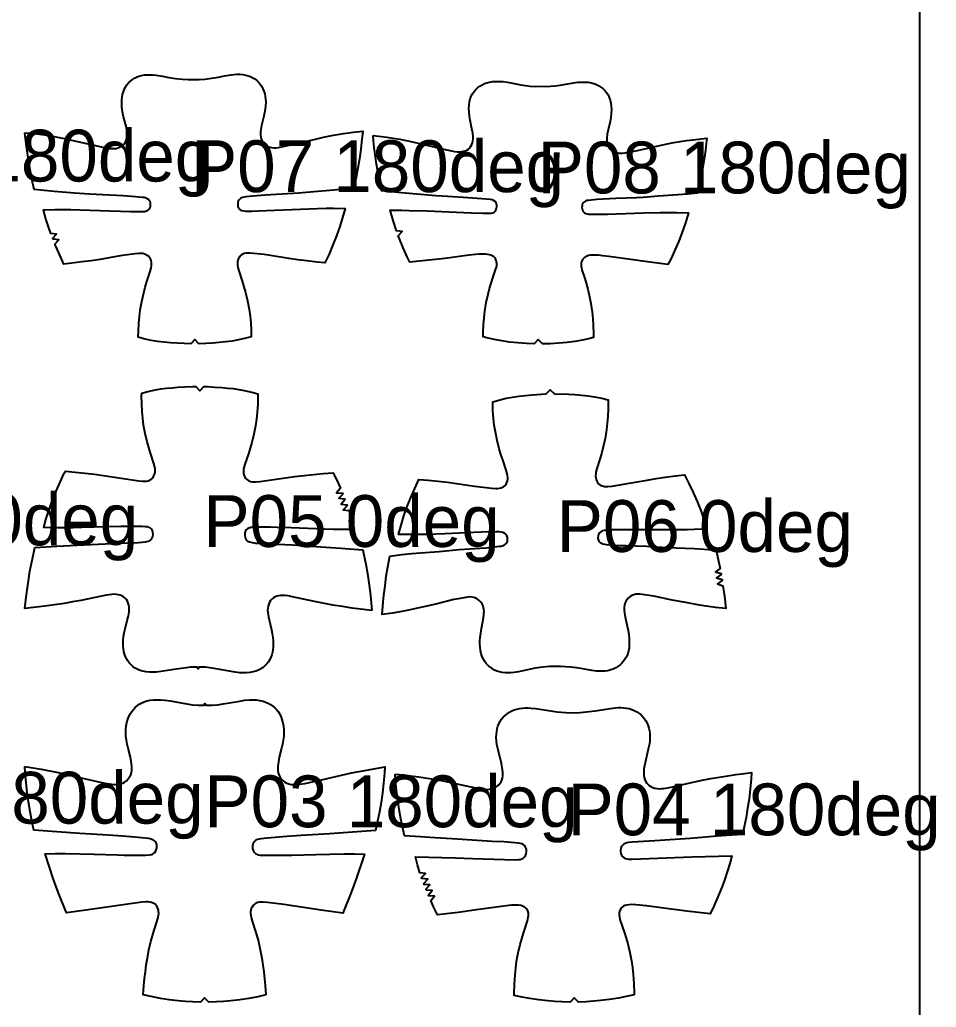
# Model space of a CAD drawing. Header units: millimetres. Extents: x 0 to 2016, y 0 to 4064.
# Drawn here: x 1565 to 2007.9, y 1592.9 to 2070 of the extents above; entities that cross this region are included whole.
import ezdxf

# ---------------------------------------------------------------- set-up
doc = ezdxf.new("R2010")
doc.units = ezdxf.units.MM
for name, color, linetype in [('ANNOTATION', 3, 'Continuous'), ('LEATHER', 1, 'Continuous'), ('PIECES', 5, 'Continuous')]:
    doc.layers.add(name, color=color, linetype=linetype)

msp = doc.modelspace()

# ---------------------------------------------------------------- linework, layer by layer
at = {"layer": 'LEATHER'}
msp.add_lwpolyline([(0, 0), (2000, 0), (2000, 4000), (0, 4000)], close=True, dxfattribs=at)
at = {"layer": 'PIECES'}
for points in [[(1567.5, 2015.33), (1571.97, 2015), (1576.9, 2014.41), (1581.7, 2013.61), (1586.47, 2012.64), (1596.44, 2010.39), (1607.49, 2007.98), (1608.53, 2007.82), (1609.57, 2007.74), (1610.62, 2007.75), (1611.53, 2007.86), (1612.42, 2008.07), (1613.27, 2008.38), (1614.07, 2008.81), (1614.79, 2009.35), (1615.38, 2009.94), (1615.88, 2010.61), (1616.29, 2011.33), (1616.61, 2012.11), (1616.84, 2012.99), (1616.96, 2013.89), (1616.99, 2014.8), (1616.94, 2015.71), (1616.83, 2016.62), (1616.41, 2018.63), (1615.22, 2023.07), (1614.69, 2025.56), (1614.38, 2027.81), (1614.28, 2030.07), (1614.33, 2031.37), (1614.47, 2032.66), (1614.71, 2033.93), (1615.07, 2035.17), (1615.53, 2036.34), (1616.11, 2037.46), (1616.8, 2038.5), (1617.59, 2039.47), (1618.49, 2040.35), (1619.43, 2041.1), (1620.44, 2041.74), (1621.51, 2042.29), (1622.63, 2042.72), (1623.79, 2043.06), (1625.22, 2043.32), (1626.65, 2043.44), (1628.1, 2043.45), (1629.55, 2043.37), (1630.99, 2043.21), (1634.02, 2042.71), (1637.04, 2042.15), (1640.31, 2041.62), (1643.6, 2041.26), (1646.35, 2041.12), (1651.7, 2041.15), (1654.45, 2041.31), (1657.73, 2041.7), (1661, 2042.26), (1664.01, 2042.85), (1667.03, 2043.37), (1668.48, 2043.55), (1669.93, 2043.65), (1671.37, 2043.65), (1672.81, 2043.54), (1674.23, 2043.29), (1675.4, 2042.97), (1676.52, 2042.54), (1677.6, 2042.01), (1678.61, 2041.37), (1679.56, 2040.63), (1680.47, 2039.76), (1681.27, 2038.8), (1681.97, 2037.76), (1682.56, 2036.66), (1683.03, 2035.49), (1683.4, 2034.25), (1683.66, 2032.98), (1683.81, 2031.69), (1683.87, 2030.39), (1683.79, 2028.13), (1683.51, 2025.88), (1683, 2023.39), (1681.85, 2018.93), (1681.45, 2016.92), (1681.34, 2016.01), (1681.3, 2015.1), (1681.34, 2014.19), (1681.47, 2013.29), (1681.71, 2012.41), (1682.03, 2011.64), (1682.45, 2010.92), (1682.95, 2010.26), (1683.55, 2009.67), (1684.28, 2009.14), (1685.08, 2008.72), (1685.94, 2008.41), (1686.82, 2008.21), (1687.74, 2008.11), (1688.78, 2008.11), (1689.83, 2008.2), (1690.87, 2008.37), (1701.9, 2010.89), (1711.84, 2013.22), (1716.6, 2014.24), (1721.4, 2015.08), (1726.32, 2015.72), (1730.78, 2016.09), (1730.22, 2010.79), (1729.81, 2007.46), (1729.18, 2002.86), (1728.44, 1998.28), (1727.59, 1993.76), (1726.49, 1988.73), (1716.87, 1987.67), (1707.14, 1986.78), (1699.86, 1986.22), (1683.64, 1985.17), (1677.67, 1984.69), (1675.94, 1984.58), (1674.22, 1984.41), (1673.42, 1984.28), (1672.65, 1984.06), (1671.93, 1983.73), (1671.4, 1983.34), (1670.96, 1982.86), (1670.62, 1982.31), (1670.42, 1981.7), (1670.33, 1981.06), (1670.36, 1980.41), (1670.48, 1979.82), (1670.69, 1979.27), (1671.01, 1978.77), (1671.41, 1978.37), (1671.88, 1978.07), (1672.4, 1977.84), (1673.32, 1977.64), (1674.27, 1977.56), (1677.36, 1977.54), (1680.06, 1977.63), (1704.64, 1978.69), (1708.9, 1978.82), (1713.15, 1978.89), (1716.68, 1978.89), (1722.21, 1978.77), (1721.04, 1974.51), (1719.64, 1970.03), (1718.09, 1965.61), (1716.36, 1961.17), (1714.48, 1956.79), (1712.49, 1952.56), (1708.73, 1952.92), (1703.82, 1953.47), (1699.42, 1954.02), (1695.03, 1954.64), (1686.27, 1956.04), (1683.12, 1956.5), (1678.09, 1957.13), (1676.22, 1957.27), (1675.3, 1957.28), (1674.39, 1957.21), (1673.5, 1957.02), (1672.81, 1956.75), (1672.18, 1956.38), (1671.61, 1955.92), (1671.13, 1955.36), (1670.68, 1954.62), (1670.37, 1953.81), (1670.21, 1952.96), (1670.17, 1952.08), (1670.24, 1951.21), (1670.39, 1950.35), (1670.86, 1948.64), (1672.51, 1943.66), (1673.35, 1940.95), (1674.1, 1938.21), (1675.07, 1934.15), (1675.85, 1930.05), (1676.31, 1926.79), (1676.64, 1923.51), (1676.86, 1919.78), (1676.9, 1916.85), (1674.32, 1916.13), (1670.72, 1915.3), (1667.6, 1914.75), (1664.46, 1914.34), (1661.31, 1914.03), (1658.14, 1913.8), (1654.98, 1913.62), (1651.62, 1913.47), (1649.61, 1915.47), (1647.62, 1913.46), (1641.09, 1913.72), (1637.93, 1913.92), (1634.77, 1914.2), (1631.63, 1914.59), (1628.51, 1915.1), (1624.9, 1915.9), (1622.31, 1916.6), (1622.32, 1919.52), (1622.51, 1923.26), (1622.8, 1926.54), (1623.23, 1929.81), (1623.97, 1933.91), (1624.91, 1937.98), (1625.64, 1940.72), (1626.45, 1943.45), (1628.05, 1948.44), (1628.5, 1950.16), (1628.65, 1951.02), (1628.71, 1951.89), (1628.67, 1952.76), (1628.49, 1953.61), (1628.18, 1954.42), (1627.72, 1955.16), (1627.23, 1955.71), (1626.66, 1956.17), (1626.02, 1956.53), (1625.33, 1956.8), (1624.44, 1956.98), (1623.53, 1957.04), (1622.61, 1957.02), (1620.74, 1956.86), (1615.72, 1956.19), (1612.57, 1955.7), (1603.83, 1954.21), (1599.45, 1953.55), (1595.05, 1952.96), (1590.14, 1952.37), (1586.39, 1951.97), (1584.36, 1956.18), (1582.44, 1960.54), (1582.02, 1961.59), (1583.87, 1963.68), (1581.09, 1963.91), (1580.9, 1964.38), (1582.81, 1966.42), (1580.03, 1966.72), (1579.08, 1969.38), (1577.64, 1973.84), (1576.42, 1978.09), (1581.95, 1978.26), (1585.48, 1978.29), (1589.73, 1978.27), (1593.99, 1978.17), (1618.58, 1977.34), (1621.29, 1977.28), (1624.37, 1977.33), (1625.32, 1977.41), (1626.24, 1977.63), (1626.76, 1977.86), (1627.22, 1978.17), (1627.62, 1978.56), (1627.94, 1979.07), (1628.14, 1979.63), (1628.25, 1980.22), (1628.27, 1980.86), (1628.19, 1981.5), (1627.97, 1982.11), (1627.63, 1982.66), (1627.18, 1983.13), (1626.65, 1983.51), (1625.93, 1983.84), (1625.16, 1984.05), (1624.36, 1984.18), (1622.63, 1984.33), (1620.9, 1984.42), (1614.93, 1984.85), (1598.71, 1985.75), (1591.41, 1986.24), (1581.68, 1987.04), (1572.05, 1988.01), (1570.9, 1993.03), (1570.01, 1997.54), (1569.23, 2002.12), (1568.55, 2006.71), (1568.11, 2010.04), (1567.5, 2015.33)], [(1735.78, 2014.03), (1739.78, 2013.6), (1742.45, 2013.25), (1745.55, 2012.79), (1748.64, 2012.26), (1751.76, 2011.66), (1754.86, 2011), (1769.13, 2007.62), (1773.69, 2006.63), (1775.06, 2006.39), (1776.44, 2006.23), (1777.82, 2006.2), (1778.68, 2006.28), (1779.53, 2006.44), (1780.35, 2006.69), (1781.13, 2007.05), (1781.84, 2007.53), (1782.52, 2008.16), (1783.07, 2008.89), (1783.51, 2009.7), (1783.83, 2010.57), (1784.03, 2011.47), (1784.12, 2012.39), (1784.12, 2013.32), (1783.94, 2015.18), (1783.57, 2017.27), (1782.7, 2021.44), (1782.39, 2023.35), (1782.19, 2025.27), (1782.12, 2027.19), (1782.19, 2028.74), (1782.4, 2030.27), (1782.76, 2031.77), (1783.23, 2033.03), (1783.83, 2034.22), (1784.56, 2035.34), (1785.43, 2036.36), (1786.34, 2037.22), (1787.35, 2037.96), (1788.42, 2038.6), (1789.56, 2039.12), (1790.74, 2039.55), (1791.97, 2039.87), (1793.62, 2040.14), (1795.29, 2040.24), (1796.97, 2040.22), (1798.65, 2040.08), (1800.72, 2039.8), (1807.12, 2038.6), (1809.41, 2038.23), (1811.71, 2037.96), (1814.27, 2037.82), (1816.62, 2037.85), (1818.97, 2037.79), (1821.53, 2037.88), (1823.84, 2038.11), (1826.13, 2038.45), (1832.55, 2039.54), (1834.63, 2039.79), (1836.31, 2039.9), (1837.99, 2039.9), (1839.66, 2039.76), (1841.31, 2039.47), (1842.52, 2039.13), (1843.7, 2038.68), (1844.83, 2038.14), (1845.89, 2037.48), (1846.88, 2036.72), (1847.79, 2035.85), (1848.64, 2034.81), (1849.35, 2033.69), (1849.93, 2032.48), (1850.38, 2031.22), (1850.72, 2029.71), (1850.9, 2028.18), (1850.94, 2026.63), (1850.85, 2024.71), (1850.61, 2022.79), (1850.27, 2020.89), (1849.33, 2016.74), (1848.93, 2014.65), (1848.72, 2012.79), (1848.71, 2011.86), (1848.78, 2010.94), (1848.97, 2010.04), (1849.27, 2009.16), (1849.69, 2008.34), (1850.24, 2007.61), (1850.9, 2006.96), (1851.61, 2006.48), (1852.38, 2006.11), (1853.19, 2005.84), (1854.04, 2005.67), (1854.9, 2005.58), (1856.29, 2005.58), (1857.66, 2005.72), (1859.04, 2005.94), (1863.61, 2006.85), (1877.94, 2010), (1881.05, 2010.61), (1884.17, 2011.16), (1887.27, 2011.64), (1890.39, 2012.05), (1893.05, 2012.35), (1897.06, 2012.71), (1896.82, 2010.26), (1896.42, 2006.93), (1895.95, 2003.61), (1895.17, 1999), (1894.29, 1994.42), (1893.36, 1989.97), (1892.5, 1986.14), (1887.74, 1985.71), (1883.1, 1985.34), (1873.61, 1984.71), (1866.23, 1984.12), (1863.14, 1983.96), (1853.02, 1983.57), (1843.98, 1983.09), (1839.81, 1982.71), (1839.07, 1982.59), (1838.36, 1982.35), (1837.51, 1981.76), (1837.14, 1981.26), (1836.88, 1980.69), (1836.74, 1980.02), (1836.71, 1979.34), (1836.79, 1978.66), (1836.94, 1978.11), (1837.18, 1977.58), (1837.51, 1977.12), (1837.99, 1976.69), (1838.56, 1976.39), (1839.21, 1976.21), (1839.88, 1976.12), (1843.5, 1976.03), (1848.99, 1976.11), (1866.66, 1976.69), (1874.68, 1976.86), (1882.58, 1976.87), (1888.28, 1976.76), (1886.76, 1971.86), (1885.21, 1967.43), (1883.51, 1963.06), (1881.63, 1958.69), (1879.59, 1954.38), (1878.27, 1951.82), (1865.94, 1953.35), (1861.44, 1953.94), (1849.73, 1955.64), (1846.68, 1956.01), (1844.7, 1956.19), (1842.72, 1956.29), (1841.75, 1956.29), (1840.79, 1956.22), (1839.85, 1956.05), (1839.16, 1955.84), (1838.51, 1955.55), (1837.92, 1955.18), (1837.39, 1954.7), (1836.93, 1954.09), (1836.59, 1953.4), (1836.38, 1952.67), (1836.28, 1951.9), (1836.31, 1951), (1836.45, 1950.11), (1836.69, 1949.24), (1838.08, 1945.01), (1839.54, 1939.75), (1840.21, 1936.99), (1841.03, 1932.9), (1841.66, 1928.77), (1842.01, 1925.49), (1842.21, 1922.21), (1842.3, 1918.47), (1842.25, 1916.42), (1840.57, 1915.97), (1836.97, 1915.17), (1833.28, 1914.52), (1829.57, 1914.03), (1825.45, 1913.66), (1821.31, 1913.48), (1817.61, 1913.46), (1815.63, 1915.47), (1813.61, 1913.49), (1809.91, 1913.57), (1805.77, 1913.82), (1801.65, 1914.25), (1797.95, 1914.8), (1794.28, 1915.52), (1790.69, 1916.38), (1789.02, 1916.85), (1789, 1918.9), (1789.15, 1922.64), (1789.41, 1925.92), (1789.81, 1929.19), (1790.5, 1933.31), (1791.4, 1937.38), (1792.11, 1940.13), (1793.65, 1945.37), (1795.11, 1949.58), (1795.36, 1950.45), (1795.52, 1951.33), (1795.57, 1952.23), (1795.48, 1953), (1795.28, 1953.74), (1794.95, 1954.43), (1794.5, 1955.05), (1793.98, 1955.53), (1793.39, 1955.92), (1792.75, 1956.22), (1792.07, 1956.44), (1791.13, 1956.62), (1790.17, 1956.71), (1789.2, 1956.72), (1787.21, 1956.66), (1785.23, 1956.51), (1782.18, 1956.19), (1770.45, 1954.69), (1765.93, 1954.16), (1753.58, 1952.83), (1752.3, 1955.42), (1750.34, 1959.76), (1748.52, 1964.16), (1747.97, 1965.67), (1749.87, 1967.71), (1747.1, 1968.01), (1745.41, 1973.01), (1743.97, 1977.93), (1749.68, 1977.95), (1753.26, 1977.91), (1761.9, 1977.67), (1783.25, 1976.64), (1788.74, 1976.48), (1792.36, 1976.51), (1793.03, 1976.58), (1793.68, 1976.76), (1794.26, 1977.05), (1794.75, 1977.47), (1795.09, 1977.93), (1795.33, 1978.45), (1795.49, 1979), (1795.58, 1979.68), (1795.57, 1980.36), (1795.43, 1981.02), (1795.19, 1981.6), (1794.82, 1982.11), (1793.98, 1982.71), (1793.27, 1982.96), (1792.54, 1983.1), (1788.38, 1983.55), (1779.35, 1984.16), (1769.23, 1984.72), (1766.14, 1984.94), (1758.78, 1985.64), (1749.3, 1986.43), (1744.67, 1986.87), (1739.91, 1987.38), (1739.12, 1991.22), (1738.26, 1995.69), (1737.45, 2000.29), (1736.75, 2004.9), (1736.33, 2008.23), (1735.98, 2011.57), (1735.78, 2014.03)], [(1735.22, 1784.53), (1725.69, 1785.75), (1720.98, 1786.43), (1716.28, 1787.18), (1712.3, 1787.91), (1708.33, 1788.7), (1704.36, 1789.53), (1696.03, 1791.38), (1694.65, 1791.64), (1693.26, 1791.82), (1691.86, 1791.89), (1690.97, 1791.84), (1690.1, 1791.72), (1689.25, 1791.51), (1688.44, 1791.19), (1687.68, 1790.76), (1686.92, 1790.15), (1686.26, 1789.42), (1685.73, 1788.61), (1685.32, 1787.71), (1685.02, 1786.72), (1684.86, 1785.71), (1684.82, 1784.68), (1684.87, 1783.64), (1684.99, 1782.6), (1685.17, 1781.57), (1685.68, 1779.34), (1686.69, 1775.26), (1687.07, 1773.38), (1687.36, 1771.48), (1687.51, 1769.94), (1687.56, 1768.39), (1687.51, 1766.85), (1687.39, 1765.61), (1687.17, 1764.38), (1686.86, 1763.18), (1686.43, 1762.02), (1685.89, 1760.88), (1685.23, 1759.82), (1684.47, 1758.83), (1683.6, 1757.92), (1682.65, 1757.1), (1681.54, 1756.36), (1680.36, 1755.73), (1679.12, 1755.23), (1677.84, 1754.86), (1676.24, 1754.56), (1674.63, 1754.42), (1673.01, 1754.42), (1671.38, 1754.52), (1669.14, 1754.81), (1661.73, 1756.12), (1656.82, 1756.88), (1654.84, 1757.12), (1652.64, 1757.23), (1651.59, 1757.22), (1651.18, 1756.43), (1650.79, 1757.23), (1649.73, 1757.25), (1647.53, 1757.16), (1645.55, 1756.95), (1640.63, 1756.26), (1633.21, 1755.04), (1630.96, 1754.78), (1629.33, 1754.7), (1627.71, 1754.72), (1626.1, 1754.88), (1624.51, 1755.2), (1623.23, 1755.59), (1622, 1756.1), (1620.83, 1756.74), (1619.73, 1757.5), (1618.78, 1758.33), (1617.93, 1759.25), (1617.18, 1760.25), (1616.54, 1761.32), (1616, 1762.46), (1615.6, 1763.64), (1615.3, 1764.84), (1615.1, 1766.07), (1614.99, 1767.3), (1614.96, 1768.85), (1615.03, 1770.4), (1615.2, 1771.94), (1615.51, 1773.84), (1615.91, 1775.71), (1616.98, 1779.78), (1617.51, 1782), (1617.71, 1783.03), (1617.84, 1784.07), (1617.91, 1785.11), (1617.87, 1786.14), (1617.73, 1787.15), (1617.44, 1788.14), (1617.04, 1789.04), (1616.52, 1789.87), (1615.88, 1790.6), (1615.12, 1791.22), (1614.37, 1791.66), (1613.56, 1791.99), (1612.71, 1792.21), (1611.84, 1792.34), (1610.96, 1792.4), (1609.56, 1792.35), (1608.16, 1792.19), (1606.78, 1791.95), (1598.43, 1790.2), (1594.45, 1789.42), (1590.47, 1788.68), (1586.48, 1788.01), (1581.77, 1787.31), (1577.06, 1786.7), (1567.5, 1785.6), (1568.09, 1791.02), (1568.51, 1794.35), (1569.16, 1798.95), (1569.91, 1803.53), (1570.78, 1808.05), (1571.77, 1812.54), (1572.36, 1814.96), (1582.88, 1815.63), (1592.59, 1816.15), (1606.23, 1816.8), (1617.63, 1817.26), (1622.39, 1817.41), (1624.13, 1817.52), (1625.86, 1817.73), (1627.08, 1818.02), (1627.65, 1818.26), (1628.17, 1818.59), (1628.66, 1819.07), (1629.03, 1819.64), (1629.28, 1820.27), (1629.45, 1821.25), (1629.39, 1822.24), (1629.26, 1822.8), (1629.05, 1823.33), (1628.74, 1823.8), (1628.16, 1824.31), (1627.46, 1824.67), (1626.59, 1824.92), (1625.68, 1825.06), (1624.09, 1825.15), (1617.02, 1825.23), (1613.87, 1825.21), (1607.09, 1825.07), (1595.06, 1824.69), (1590.86, 1824.59), (1586.65, 1824.55), (1583.3, 1824.56), (1576.57, 1824.72), (1577.76, 1828.95), (1579.18, 1833.42), (1580.77, 1837.83), (1582.53, 1842.26), (1584.46, 1846.61), (1586.54, 1850.9), (1587.1, 1851.94), (1591.84, 1851.48), (1601.15, 1850.44), (1605.54, 1849.86), (1622.52, 1847.24), (1624.5, 1847.05), (1625.35, 1847.03), (1626.2, 1847.09), (1627.03, 1847.26), (1627.72, 1847.51), (1628.35, 1847.86), (1628.93, 1848.31), (1629.42, 1848.85), (1629.88, 1849.58), (1630.2, 1850.38), (1630.38, 1851.23), (1630.44, 1852.11), (1630.38, 1852.98), (1630.23, 1853.84), (1629.79, 1855.55), (1628.17, 1860.55), (1627.35, 1863.27), (1626.6, 1866.01), (1625.65, 1870.07), (1624.89, 1874.18), (1624.45, 1877.44), (1624.13, 1880.72), (1623.93, 1884.46), (1623.9, 1888.2), (1623.95, 1889.62), (1626.95, 1890.42), (1630.56, 1891.2), (1633.23, 1891.63), (1635.91, 1891.96), (1638.6, 1892.22), (1641.29, 1892.43), (1644.85, 1892.64), (1648.42, 1892.77), (1650.04, 1892.79), (1652.03, 1890.78), (1654.04, 1892.77), (1655.67, 1892.73), (1659.23, 1892.55), (1662.79, 1892.29), (1665.48, 1892.05), (1668.17, 1891.76), (1670.85, 1891.39), (1673.51, 1890.92), (1677.11, 1890.11), (1680.1, 1889.26), (1680.13, 1887.84), (1680.05, 1884.1), (1679.8, 1880.37), (1679.45, 1877.09), (1678.96, 1873.83), (1678.15, 1869.74), (1677.15, 1865.69), (1676.37, 1862.96), (1675.51, 1860.25), (1673.83, 1855.28), (1673.36, 1853.57), (1673.21, 1852.71), (1673.14, 1851.84), (1673.18, 1850.96), (1673.35, 1850.11), (1673.66, 1849.3), (1674.11, 1848.56), (1674.6, 1848.02), (1675.17, 1847.57), (1675.8, 1847.21), (1676.48, 1846.94), (1677.31, 1846.76), (1678.16, 1846.69), (1679.01, 1846.7), (1681, 1846.87), (1698.01, 1849.28), (1702.4, 1849.8), (1711.72, 1850.72), (1716.47, 1851.12), (1717.01, 1850.07), (1719.04, 1845.76), (1719.96, 1843.61), (1718.15, 1841.48), (1720.94, 1841.31), (1721.12, 1840.85), (1719.23, 1838.78), (1722.02, 1838.51), (1722.19, 1838.05), (1720.27, 1836.02), (1723.05, 1835.7), (1723.21, 1835.22), (1721.26, 1833.23), (1724.03, 1832.86), (1725.52, 1828.01), (1726.66, 1823.76), (1719.92, 1823.69), (1716.57, 1823.72), (1712.36, 1823.82), (1696.14, 1824.5), (1689.36, 1824.73), (1686.21, 1824.79), (1679.15, 1824.81), (1677.55, 1824.73), (1676.64, 1824.61), (1675.76, 1824.36), (1675.06, 1824.02), (1674.48, 1823.51), (1674.16, 1823.04), (1673.94, 1822.52), (1673.81, 1821.96), (1673.73, 1820.97), (1673.89, 1819.99), (1674.14, 1819.35), (1674.5, 1818.78), (1674.98, 1818.29), (1675.49, 1817.96), (1676.06, 1817.71), (1677.28, 1817.41), (1679, 1817.17), (1680.74, 1817.04), (1685.51, 1816.83), (1696.89, 1816.23), (1710.53, 1815.4), (1720.23, 1814.76), (1730.74, 1813.96), (1731.3, 1811.53), (1732.23, 1807.03), (1733.04, 1802.5), (1733.73, 1797.91), (1734.32, 1793.3), (1734.7, 1789.97), (1735.22, 1784.53)], [(1819.4, 1889.23), (1821.37, 1891.26), (1823.4, 1889.3), (1830.17, 1889.1), (1833.34, 1888.93), (1836.5, 1888.68), (1839.64, 1888.33), (1842.77, 1887.84), (1846.39, 1887.09), (1849.31, 1886.32), (1849.36, 1882.08), (1849.22, 1878.34), (1848.95, 1875.06), (1848.56, 1871.79), (1847.86, 1867.68), (1846.97, 1863.6), (1846.26, 1860.85), (1845.48, 1858.12), (1843.92, 1853.1), (1843.5, 1851.39), (1843.36, 1850.52), (1843.31, 1849.65), (1843.35, 1848.78), (1843.53, 1847.92), (1843.83, 1847.1), (1844.28, 1846.36), (1844.78, 1845.81), (1845.37, 1845.35), (1846.02, 1844.99), (1846.72, 1844.73), (1847.56, 1844.55), (1848.43, 1844.48), (1849.3, 1844.49), (1851.25, 1844.67), (1859.48, 1846.02), (1868.21, 1847.59), (1872.58, 1848.29), (1876.97, 1848.92), (1881.87, 1849.56), (1886.25, 1850.07), (1888.45, 1845.87), (1890.5, 1841.57), (1892.4, 1837.19), (1894.11, 1832.83), (1895.66, 1828.4), (1897.06, 1823.94), (1890.98, 1823.65), (1887.64, 1823.56), (1883.17, 1823.49), (1874.64, 1823.49), (1857.07, 1823.59), (1849.92, 1823.51), (1848.35, 1823.43), (1847.38, 1823.3), (1846.45, 1823.01), (1845.76, 1822.61), (1845.19, 1822.06), (1844.77, 1821.36), (1844.53, 1820.58), (1844.45, 1819.74), (1844.58, 1818.91), (1844.95, 1818.11), (1845.54, 1817.46), (1846.1, 1817.08), (1846.73, 1816.82), (1847.62, 1816.61), (1848.54, 1816.49), (1855.17, 1816.05), (1858.06, 1815.91), (1868.05, 1815.58), (1877.73, 1815.07), (1891.15, 1814.5), (1895.74, 1814.19), (1901.58, 1813.66), (1902.78, 1808.46), (1903.48, 1804.93), (1901.24, 1803.25), (1903.92, 1802.47), (1904.01, 1801.98), (1901.75, 1800.32), (1904.43, 1799.51), (1904.51, 1799.02), (1902.22, 1797.42), (1904.87, 1796.55), (1905.58, 1791.45), (1906.25, 1785.55), (1901.33, 1786.06), (1896.76, 1786.67), (1893.46, 1787.19), (1886.89, 1788.38), (1880.27, 1789.63), (1871.42, 1791.52), (1865.88, 1792.37), (1864.83, 1792.5), (1863.78, 1792.54), (1862.73, 1792.45), (1861.77, 1792.2), (1860.86, 1791.81), (1860.02, 1791.29), (1859.25, 1790.66), (1858.51, 1789.85), (1857.91, 1788.94), (1857.46, 1787.95), (1857.23, 1787.09), (1857.1, 1786.21), (1857.07, 1785.31), (1857.11, 1784.42), (1857.2, 1783.52), (1857.58, 1781.33), (1858.56, 1777.02), (1859, 1774.89), (1859.35, 1772.74), (1859.52, 1771.22), (1859.61, 1769.69), (1859.61, 1768.16), (1859.46, 1766.54), (1859.15, 1764.95), (1858.67, 1763.39), (1858.17, 1762.25), (1857.56, 1761.17), (1856.86, 1760.15), (1856.05, 1759.2), (1855.15, 1758.34), (1854.12, 1757.54), (1853.01, 1756.85), (1851.84, 1756.28), (1850.61, 1755.83), (1849.26, 1755.5), (1847.88, 1755.3), (1846.49, 1755.21), (1845.1, 1755.23), (1843.7, 1755.32), (1841.48, 1755.6), (1837.08, 1756.37), (1834.12, 1756.85), (1831.14, 1757.22), (1826.4, 1757.53), (1821, 1757.44), (1816.28, 1756.96), (1813.32, 1756.49), (1810.37, 1755.91), (1806, 1754.98), (1803.79, 1754.63), (1802.4, 1754.48), (1801.01, 1754.42), (1799.61, 1754.45), (1798.23, 1754.61), (1796.87, 1754.89), (1795.63, 1755.3), (1794.43, 1755.82), (1793.3, 1756.48), (1792.24, 1757.24), (1791.31, 1758.07), (1790.48, 1758.99), (1789.73, 1759.98), (1789.09, 1761.05), (1788.55, 1762.17), (1788.01, 1763.7), (1787.65, 1765.29), (1787.45, 1766.9), (1787.39, 1768.43), (1787.43, 1769.96), (1787.55, 1771.49), (1787.82, 1773.65), (1788.19, 1775.8), (1789.01, 1780.13), (1789.31, 1782.34), (1789.37, 1783.24), (1789.38, 1784.13), (1789.32, 1785.02), (1789.16, 1785.9), (1788.9, 1786.75), (1788.42, 1787.73), (1787.79, 1788.62), (1787.02, 1789.4), (1786.23, 1790), (1785.37, 1790.49), (1784.45, 1790.85), (1783.48, 1791.06), (1782.43, 1791.12), (1781.38, 1791.04), (1777.05, 1790.27), (1774.83, 1789.83), (1766.05, 1787.64), (1759.48, 1786.16), (1752.95, 1784.74), (1749.67, 1784.1), (1745.13, 1783.33), (1740.22, 1782.65), (1740.69, 1788.57), (1741.02, 1791.91), (1741.54, 1796.52), (1742.16, 1801.13), (1742.9, 1805.67), (1743.91, 1810.9), (1749.73, 1811.64), (1754.3, 1812.11), (1767.69, 1813.15), (1777.35, 1814), (1787.32, 1814.68), (1790.21, 1814.92), (1796.82, 1815.59), (1797.73, 1815.73), (1798.62, 1815.98), (1799.24, 1816.26), (1799.79, 1816.66), (1800.35, 1817.33), (1800.69, 1818.14), (1800.79, 1818.97), (1800.69, 1819.81), (1800.42, 1820.58), (1799.98, 1821.27), (1799.39, 1821.8), (1798.68, 1822.18), (1797.74, 1822.43), (1796.77, 1822.53), (1795.19, 1822.56), (1788.04, 1822.39), (1770.49, 1821.67), (1761.97, 1821.37), (1757.49, 1821.28), (1754.15, 1821.27), (1748.07, 1821.34), (1749.31, 1825.85), (1750.71, 1830.33), (1752.27, 1834.75), (1754.01, 1839.18), (1755.91, 1843.55), (1757.96, 1847.83), (1762.35, 1847.48), (1767.28, 1847.01), (1771.68, 1846.53), (1776.08, 1845.99), (1784.86, 1844.72), (1793.13, 1843.66), (1795.08, 1843.54), (1795.95, 1843.56), (1796.82, 1843.66), (1797.66, 1843.87), (1798.35, 1844.16), (1798.99, 1844.54), (1799.55, 1845.02), (1800.03, 1845.59), (1800.46, 1846.35), (1800.73, 1847.17), (1800.88, 1848.04), (1800.89, 1848.91), (1800.81, 1849.78), (1800.64, 1850.64), (1800.16, 1852.34), (1798.43, 1857.3), (1797.55, 1860), (1796.75, 1862.72), (1795.72, 1866.77), (1794.87, 1870.85), (1794.36, 1874.11), (1793.99, 1877.38), (1793.71, 1881.11), (1793.61, 1885.35), (1796.51, 1886.22), (1800.09, 1887.1), (1803.2, 1887.69), (1806.34, 1888.16), (1809.48, 1888.51), (1812.64, 1888.79), (1819.4, 1889.23)], [(1567.5, 1709.26), (1575.42, 1707.86), (1583.61, 1706.26), (1588.34, 1705.25), (1600.96, 1702.28), (1606.12, 1701.17), (1608.45, 1700.77), (1609.52, 1700.63), (1610.59, 1700.55), (1611.65, 1700.54), (1612.72, 1700.64), (1613.76, 1700.86), (1614.76, 1701.21), (1615.69, 1701.7), (1616.55, 1702.32), (1617.41, 1703.17), (1618.1, 1704.15), (1618.63, 1705.24), (1618.95, 1706.25), (1619.14, 1707.3), (1619.21, 1708.36), (1619.19, 1709.43), (1619.09, 1710.5), (1618.93, 1711.57), (1618.47, 1713.77), (1617.35, 1718.12), (1616.91, 1720.05), (1616.57, 1721.99), (1616.34, 1723.95), (1616.25, 1725.57), (1616.28, 1727.19), (1616.44, 1728.81), (1616.75, 1730.46), (1617.22, 1732.07), (1617.86, 1733.63), (1618.45, 1734.74), (1619.13, 1735.79), (1619.9, 1736.77), (1620.76, 1737.68), (1621.71, 1738.5), (1622.79, 1739.26), (1623.94, 1739.9), (1625.15, 1740.43), (1626.4, 1740.85), (1628.02, 1741.22), (1629.67, 1741.42), (1631.34, 1741.49), (1633.01, 1741.44), (1635.34, 1741.22), (1637.66, 1740.88), (1645.74, 1739.43), (1648.38, 1739.06), (1651.04, 1738.82), (1653.31, 1738.76), (1654.09, 1738.78), (1654.49, 1739.58), (1654.89, 1738.78), (1655.66, 1738.76), (1657.94, 1738.81), (1660.6, 1739.04), (1663.24, 1739.41), (1671.32, 1740.83), (1673.64, 1741.17), (1675.98, 1741.39), (1677.65, 1741.43), (1679.31, 1741.36), (1680.96, 1741.15), (1682.58, 1740.78), (1683.84, 1740.36), (1685.04, 1739.83), (1686.19, 1739.18), (1687.27, 1738.41), (1688.21, 1737.59), (1689.07, 1736.68), (1689.84, 1735.7), (1690.52, 1734.64), (1691.11, 1733.53), (1691.74, 1731.98), (1692.21, 1730.37), (1692.52, 1728.71), (1692.67, 1727.1), (1692.69, 1725.48), (1692.6, 1723.86), (1692.37, 1721.89), (1692.02, 1719.95), (1691.58, 1718.02), (1690.44, 1713.68), (1689.98, 1711.48), (1689.82, 1710.41), (1689.71, 1709.34), (1689.69, 1708.27), (1689.76, 1707.21), (1689.95, 1706.16), (1690.26, 1705.15), (1690.79, 1704.06), (1691.48, 1703.07), (1692.33, 1702.22), (1693.19, 1701.6), (1694.13, 1701.11), (1695.12, 1700.76), (1696.17, 1700.53), (1697.23, 1700.43), (1698.3, 1700.44), (1699.36, 1700.52), (1700.43, 1700.65), (1702.76, 1701.05), (1705.08, 1701.52), (1710.77, 1702.8), (1720.55, 1705.09), (1725.29, 1706.08), (1733.48, 1707.65), (1741.4, 1709.04), (1741.23, 1706.02), (1740.8, 1701.07), (1740.27, 1696.45), (1739.62, 1691.86), (1738.86, 1687.32), (1737.98, 1682.8), (1736.96, 1678.22), (1714.73, 1676.65), (1701.08, 1675.83), (1694.14, 1675.38), (1684.62, 1674.6), (1681.56, 1674.3), (1680.73, 1674.15), (1679.93, 1673.92), (1679.17, 1673.57), (1678.65, 1673.2), (1678.2, 1672.75), (1677.85, 1672.22), (1677.59, 1671.5), (1677.49, 1670.74), (1677.52, 1669.97), (1677.69, 1669.13), (1678, 1668.34), (1678.46, 1667.63), (1679.09, 1667.06), (1679.59, 1666.79), (1680.13, 1666.6), (1681.27, 1666.41), (1682.95, 1666.3), (1693.36, 1666.33), (1696.52, 1666.37), (1708.04, 1666.67), (1721.76, 1666.93), (1726.75, 1666.94), (1731.59, 1666.88), (1727.6, 1654.94), (1726.37, 1651.4), (1725.16, 1648.26), (1721.12, 1638.36), (1710.62, 1639.83), (1692.64, 1642.45), (1684.67, 1643.56), (1682.64, 1643.7), (1681.79, 1643.69), (1680.94, 1643.61), (1680.11, 1643.44), (1679.18, 1643.09), (1678.34, 1642.56), (1677.75, 1641.97), (1677.27, 1641.29), (1676.92, 1640.53), (1676.71, 1639.75), (1676.6, 1638.96), (1676.58, 1638.16), (1676.64, 1637.35), (1676.82, 1636.24), (1677.09, 1635.14), (1677.42, 1634.06), (1678.75, 1630.04), (1679.59, 1627.32), (1680.33, 1624.57), (1681.25, 1620.57), (1682, 1616.53), (1682.51, 1613.26), (1682.94, 1609.99), (1683.32, 1606.68), (1683.63, 1603.35), (1683.94, 1598.87), (1680.06, 1597.93), (1675.67, 1597.08), (1671.36, 1596.44), (1667.02, 1595.97), (1663.54, 1595.69), (1660.06, 1595.49), (1656.31, 1595.38), (1654.31, 1597.38), (1652.31, 1595.39), (1648.56, 1595.5), (1645.08, 1595.71), (1641.6, 1596), (1637.26, 1596.49), (1632.95, 1597.13), (1628.56, 1598), (1624.68, 1598.95), (1625, 1603.43), (1625.33, 1606.75), (1625.71, 1610.07), (1626.15, 1613.34), (1626.67, 1616.6), (1627.43, 1620.64), (1628.35, 1624.64), (1629.11, 1627.38), (1629.95, 1630.1), (1631.29, 1634.12), (1631.62, 1635.2), (1631.9, 1636.3), (1632.08, 1637.41), (1632.15, 1638.21), (1632.13, 1639.02), (1632.02, 1639.81), (1631.81, 1640.58), (1631.46, 1641.34), (1630.99, 1642.03), (1630.39, 1642.62), (1629.56, 1643.15), (1628.63, 1643.51), (1627.8, 1643.68), (1626.95, 1643.76), (1626.09, 1643.77), (1624.07, 1643.64), (1616.09, 1642.55), (1598.11, 1639.97), (1587.6, 1638.53), (1583.59, 1648.44), (1582.39, 1651.58), (1581.16, 1655.12), (1577.21, 1667.08), (1582.05, 1667.12), (1587.04, 1667.1), (1600.76, 1666.81), (1612.27, 1666.47), (1615.43, 1666.43), (1625.85, 1666.38), (1627.52, 1666.47), (1628.67, 1666.67), (1629.21, 1666.85), (1629.71, 1667.12), (1630.33, 1667.69), (1630.8, 1668.4), (1631.11, 1669.19), (1631.28, 1670.03), (1631.31, 1670.8), (1631.22, 1671.56), (1630.96, 1672.27), (1630.61, 1672.81), (1630.16, 1673.26), (1629.64, 1673.63), (1628.89, 1673.98), (1628.08, 1674.21), (1627.25, 1674.37), (1620.58, 1675), (1614.68, 1675.48), (1607.73, 1675.95), (1594.09, 1676.8), (1571.86, 1678.43), (1570.86, 1683.01), (1569.99, 1687.53), (1569.24, 1692.07), (1568.6, 1696.67), (1568.09, 1701.29), (1567.67, 1706.24), (1567.5, 1709.26)], [(1746.4, 1705.57), (1750.83, 1705.1), (1753.93, 1704.71), (1757.89, 1704.15), (1766.03, 1702.84), (1770.22, 1702.09), (1774, 1701.34), (1785.19, 1698.85), (1787.04, 1698.51), (1788.9, 1698.26), (1789.96, 1698.18), (1791.02, 1698.16), (1792.07, 1698.24), (1793.11, 1698.42), (1794.11, 1698.74), (1795.05, 1699.2), (1795.92, 1699.79), (1796.57, 1700.4), (1797.14, 1701.09), (1797.6, 1701.85), (1797.97, 1702.66), (1798.26, 1703.63), (1798.43, 1704.62), (1798.49, 1705.63), (1798.47, 1706.64), (1798.37, 1707.66), (1798.21, 1708.68), (1797.81, 1710.67), (1796.16, 1717.24), (1795.65, 1719.9), (1795.43, 1721.54), (1795.33, 1723.19), (1795.36, 1724.83), (1795.51, 1726.12), (1795.76, 1727.39), (1796.13, 1728.63), (1796.61, 1729.83), (1797.2, 1730.95), (1797.89, 1732.02), (1798.68, 1733), (1799.56, 1733.91), (1800.54, 1734.72), (1801.63, 1735.46), (1802.79, 1736.08), (1804, 1736.58), (1805.26, 1736.97), (1806.59, 1737.24), (1807.93, 1737.41), (1809.29, 1737.48), (1810.65, 1737.47), (1812.01, 1737.39), (1814.27, 1737.15), (1821.68, 1736.03), (1824.59, 1735.67), (1828.88, 1735.34), (1832.41, 1735.18), (1835.93, 1735.37), (1840.22, 1735.73), (1843.13, 1736.11), (1850.52, 1737.29), (1852.79, 1737.55), (1854.15, 1737.64), (1855.51, 1737.66), (1856.86, 1737.6), (1858.21, 1737.44), (1859.54, 1737.18), (1860.8, 1736.8), (1862.02, 1736.31), (1863.19, 1735.69), (1864.28, 1734.97), (1865.26, 1734.16), (1866.15, 1733.26), (1866.95, 1732.28), (1867.65, 1731.23), (1868.24, 1730.1), (1868.73, 1728.91), (1869.11, 1727.67), (1869.38, 1726.41), (1869.53, 1725.12), (1869.58, 1723.47), (1869.48, 1721.83), (1869.28, 1720.18), (1868.79, 1717.52), (1867.19, 1710.94), (1866.8, 1708.94), (1866.66, 1707.93), (1866.57, 1706.91), (1866.55, 1705.89), (1866.62, 1704.88), (1866.79, 1703.9), (1867.09, 1702.93), (1867.47, 1702.12), (1867.94, 1701.36), (1868.51, 1700.68), (1869.17, 1700.07), (1870.04, 1699.49), (1870.98, 1699.04), (1871.99, 1698.73), (1873.03, 1698.55), (1874.08, 1698.48), (1875.14, 1698.51), (1876.2, 1698.6), (1878.06, 1698.86), (1879.91, 1699.22), (1891.08, 1701.79), (1894.85, 1702.57), (1899.03, 1703.36), (1907.16, 1704.73), (1911.12, 1705.32), (1914.21, 1705.73), (1918.64, 1706.23), (1918.45, 1703.18), (1918, 1698.23), (1917.46, 1693.62), (1916.79, 1689.02), (1916.01, 1684.49), (1915.11, 1679.97), (1914.28, 1676.27), (1906.62, 1675.8), (1902.14, 1675.48), (1888.94, 1674.46), (1872.01, 1673.34), (1866.38, 1673.01), (1860.94, 1672.61), (1859.25, 1672.43), (1858.44, 1672.27), (1857.66, 1672.01), (1856.94, 1671.63), (1856.43, 1671.22), (1856.01, 1670.72), (1855.69, 1670.15), (1855.48, 1669.49), (1855.39, 1668.81), (1855.41, 1668.11), (1855.56, 1667.24), (1855.88, 1666.41), (1856.38, 1665.69), (1857.04, 1665.12), (1857.77, 1664.76), (1858.55, 1664.54), (1859.37, 1664.43), (1861, 1664.37), (1881.62, 1665.17), (1889.94, 1665.57), (1909.1, 1666.07), (1908.12, 1662.26), (1906.97, 1658.36), (1905.76, 1654.8), (1904.45, 1651.28), (1903.22, 1648.18), (1901.92, 1645.1), (1900.4, 1641.67), (1898.69, 1638.02), (1888.69, 1639.11), (1879.76, 1640.24), (1867.83, 1641.84), (1862.79, 1642.38), (1860.76, 1642.47), (1859.48, 1642.42), (1858.23, 1642.21), (1857.5, 1641.98), (1856.82, 1641.65), (1856.2, 1641.22), (1855.67, 1640.68), (1855.2, 1639.95), (1854.89, 1639.15), (1854.73, 1638.29), (1854.71, 1637.4), (1854.81, 1636.51), (1855.01, 1635.63), (1855.26, 1634.76), (1857.2, 1628.91), (1858.04, 1626.2), (1858.82, 1623.47), (1859.81, 1619.41), (1860.6, 1615.31), (1861.07, 1612.05), (1861.42, 1608.78), (1861.75, 1604.25), (1861.91, 1599.72), (1861.9, 1598.81), (1858.14, 1598), (1854.38, 1597.3), (1850.07, 1596.63), (1845.74, 1596.1), (1842.26, 1595.78), (1838.78, 1595.55), (1835, 1595.4), (1832.99, 1597.39), (1831, 1595.38), (1827.11, 1595.5), (1823.63, 1595.71), (1820.15, 1596), (1815.81, 1596.49), (1811.5, 1597.13), (1807.74, 1597.8), (1803.97, 1598.59), (1803.96, 1599.49), (1804.08, 1604.03), (1804.37, 1608.56), (1804.7, 1611.84), (1805.14, 1615.1), (1805.9, 1619.2), (1806.86, 1623.27), (1807.61, 1626), (1808.44, 1628.72), (1810.33, 1634.58), (1810.58, 1635.46), (1810.76, 1636.34), (1810.86, 1637.23), (1810.83, 1638.12), (1810.67, 1638.98), (1810.35, 1639.78), (1809.88, 1640.5), (1809.34, 1641.03), (1808.72, 1641.46), (1808.03, 1641.79), (1807.3, 1642.02), (1806.05, 1642.22), (1804.77, 1642.26), (1802.74, 1642.15), (1797.71, 1641.57), (1785.79, 1639.87), (1776.87, 1638.68), (1766.87, 1637.51), (1765.13, 1641.15), (1763.67, 1644.39), (1765.47, 1646.53), (1762.68, 1646.68), (1762.48, 1647.14), (1764.31, 1649.25), (1761.53, 1649.45), (1761.34, 1649.92), (1763.21, 1651.99), (1760.43, 1652.25), (1760.25, 1652.71), (1762.17, 1654.75), (1759.39, 1655.06), (1759.23, 1655.53), (1761.18, 1657.53), (1758.41, 1657.9), (1757.26, 1661.67), (1756.25, 1665.48), (1775.41, 1665.13), (1783.74, 1664.79), (1804.36, 1664.15), (1806, 1664.22), (1806.81, 1664.34), (1807.59, 1664.56), (1808.31, 1664.93), (1808.97, 1665.51), (1809.47, 1666.24), (1809.78, 1667.06), (1809.93, 1667.93), (1809.94, 1668.63), (1809.84, 1669.32), (1809.62, 1669.97), (1809.3, 1670.54), (1808.88, 1671.04), (1808.36, 1671.45), (1807.64, 1671.82), (1806.86, 1672.07), (1806.05, 1672.22), (1804.35, 1672.39), (1798.92, 1672.75), (1793.29, 1673.04), (1776.34, 1674.02), (1763.13, 1674.95), (1758.65, 1675.23), (1750.99, 1675.64), (1750.13, 1679.34), (1749.2, 1683.84), (1748.39, 1688.37), (1747.68, 1692.96), (1747.1, 1697.57), (1746.61, 1702.52), (1746.4, 1705.57)]]:
    msp.add_lwpolyline(points, close=True, dxfattribs=at)

# ---------------------------------------------------------------- texts
at = {"layer": 'ANNOTATION'}
for s, p in [('P06 180deg', (1478.21, 1991.85)), ('P07 180deg', (1647.78, 1986.72)), ('P08 180deg', (1815.36, 1986.1)), ('P04 0deg', (1479.13, 1816.09)), ('P05 0deg', (1653.8, 1815.29)), ('P06 0deg', (1824.52, 1812.87)), ('P02 180deg', (1473.56, 1681.62)), ('P03 180deg', (1654.27, 1679.87)), ('P04 180deg', (1829.77, 1675.98))]:
    msp.add_text(s, height=25, dxfattribs=at).set_placement(p)

doc.saveas('drawing.dxf')
